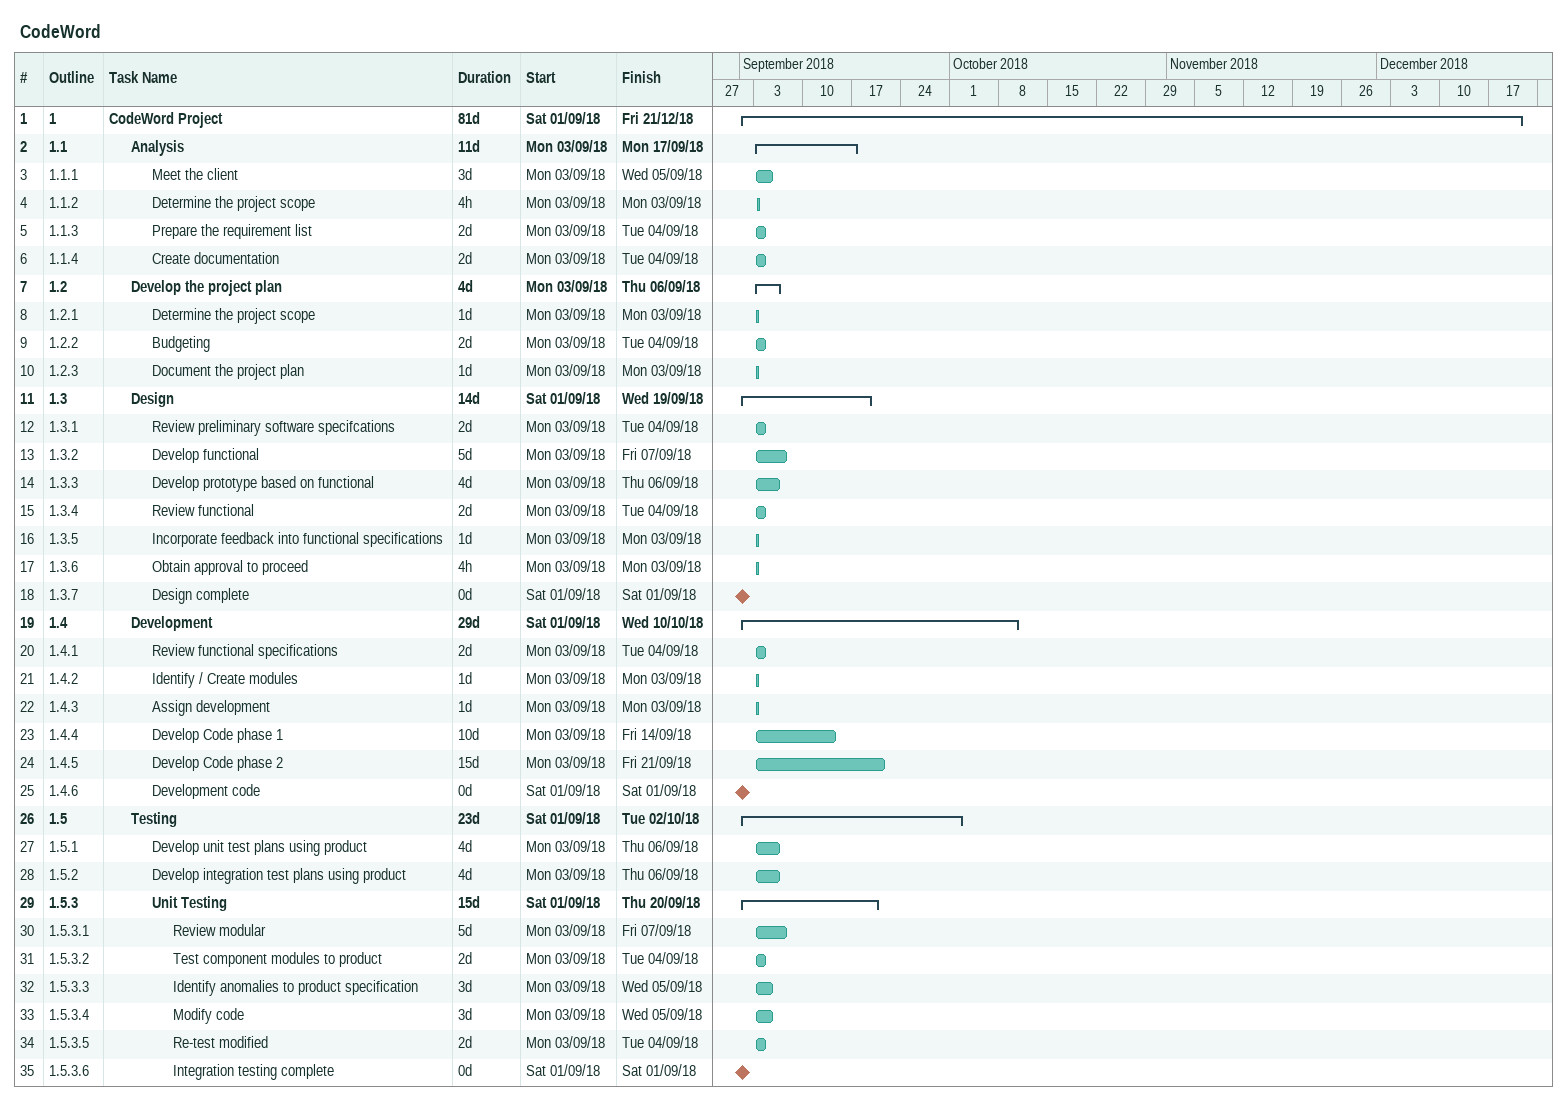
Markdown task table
CodeWord

| ID | WBS | Task | Duration | Start | Finish |
|---|---|---|---|---|---|
| 1 | 1 | **CodeWord Project** | 81d | 2018-09-01 | 2018-12-21 |
| 2 | 1.1 | **Analysis** | 11d | 2018-09-03 | 2018-09-17 |
| 3 | 1.1.1 | Meet the client | 3d | 2018-09-03 | 2018-09-05 |
| 4 | 1.1.2 | Determine the project scope | 4h | 2018-09-03 | 2018-09-03 |
| 5 | 1.1.3 | Prepare the requirement list | 2d | 2018-09-03 | 2018-09-04 |
| 6 | 1.1.4 | Create documentation | 2d | 2018-09-03 | 2018-09-04 |
| 7 | 1.2 | **Develop the project plan** | 4d | 2018-09-03 | 2018-09-06 |
| 8 | 1.2.1 | Determine the project scope | 1d | 2018-09-03 | 2018-09-03 |
| 9 | 1.2.2 | Budgeting | 2d | 2018-09-03 | 2018-09-04 |
| 10 | 1.2.3 | Document the project plan | 1d | 2018-09-03 | 2018-09-03 |
| 11 | 1.3 | **Design** | 14d | 2018-09-01 | 2018-09-19 |
| 12 | 1.3.1 | Review preliminary software specifcations | 2d | 2018-09-03 | 2018-09-04 |
| 13 | 1.3.2 | Develop functional | 5d | 2018-09-03 | 2018-09-07 |
| 14 | 1.3.3 | Develop prototype based on functional | 4d | 2018-09-03 | 2018-09-06 |
| 15 | 1.3.4 | Review functional | 2d | 2018-09-03 | 2018-09-04 |
| 16 | 1.3.5 | Incorporate feedback into functional specifications | 1d | 2018-09-03 | 2018-09-03 |
| 17 | 1.3.6 | Obtain approval to proceed | 4h | 2018-09-03 | 2018-09-03 |
| 18 | 1.3.7 | Design complete | 0d | 2018-09-01 | 2018-09-01 |
| 19 | 1.4 | **Development** | 29d | 2018-09-01 | 2018-10-10 |
| 20 | 1.4.1 | Review functional specifications | 2d | 2018-09-03 | 2018-09-04 |
| 21 | 1.4.2 | Identify / Create modules | 1d | 2018-09-03 | 2018-09-03 |
| 22 | 1.4.3 | Assign development | 1d | 2018-09-03 | 2018-09-03 |
| 23 | 1.4.4 | Develop Code phase 1 | 10d | 2018-09-03 | 2018-09-14 |
| 24 | 1.4.5 | Develop Code phase 2 | 15d | 2018-09-03 | 2018-09-21 |
| 25 | 1.4.6 | Development code | 0d | 2018-09-01 | 2018-09-01 |
| 26 | 1.5 | **Testing** | 23d | 2018-09-01 | 2018-10-02 |
| 27 | 1.5.1 | Develop unit test plans using product | 4d | 2018-09-03 | 2018-09-06 |
| 28 | 1.5.2 | Develop integration test plans using product | 4d | 2018-09-03 | 2018-09-06 |
| 29 | 1.5.3 | **Unit Testing** | 15d | 2018-09-01 | 2018-09-20 |
| 30 | 1.5.3.1 | Review modular | 5d | 2018-09-03 | 2018-09-07 |
| 31 | 1.5.3.2 | Test component modules to product | 2d | 2018-09-03 | 2018-09-04 |
| 32 | 1.5.3.3 | Identify anomalies to product specification | 3d | 2018-09-03 | 2018-09-05 |
| 33 | 1.5.3.4 | Modify code | 3d | 2018-09-03 | 2018-09-05 |
| 34 | 1.5.3.5 | Re-test modified | 2d | 2018-09-03 | 2018-09-04 |
| 35 | 1.5.3.6 | Integration testing complete | 0d | 2018-09-01 | 2018-09-01 |
